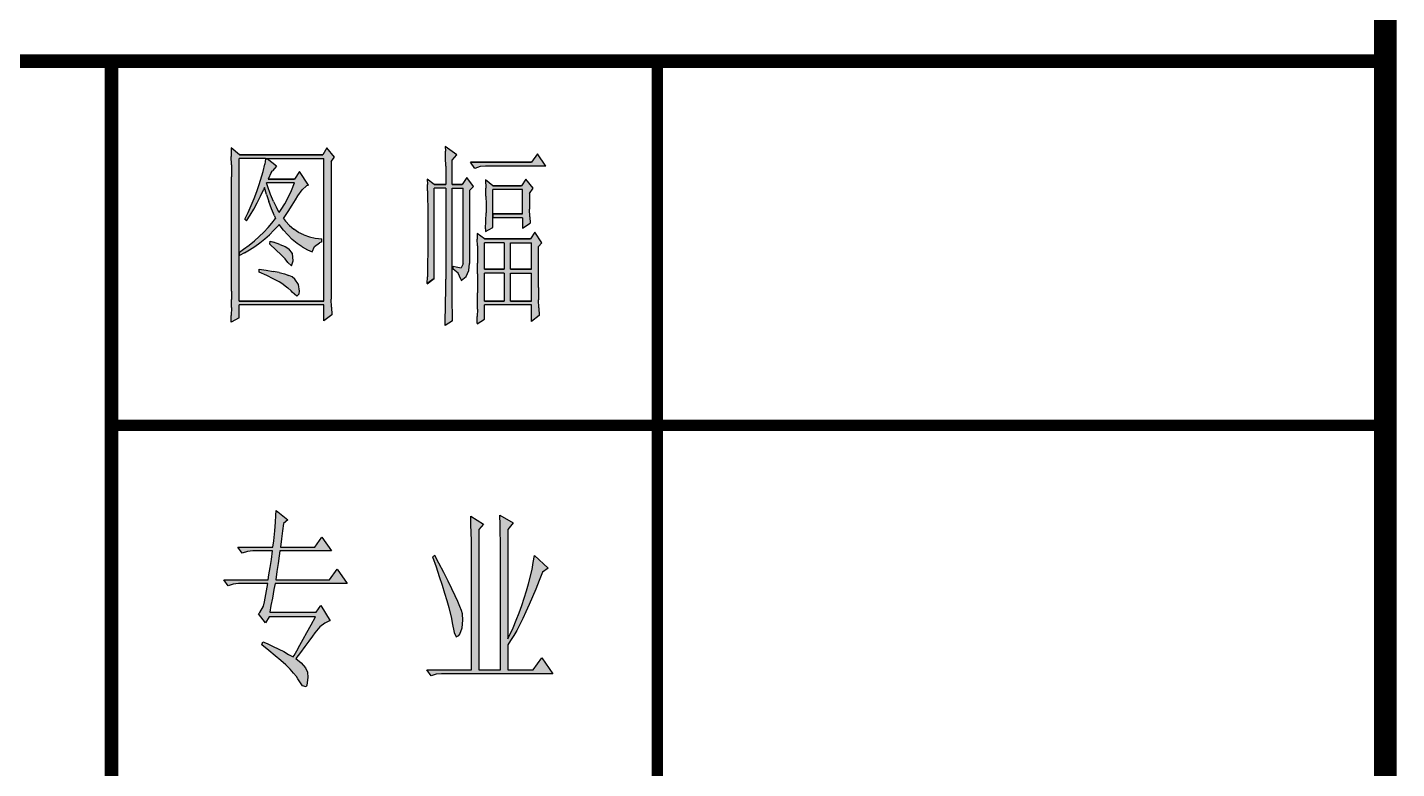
# Model space of a CAD drawing. Header units: millimetres. Extents: x 1121821 to 2245272, y -909469 to -453619.
# Drawn here: x 2245241.16 to 2245271.26, y -909451.81 to -909435.52 of the extents above; entities that cross this region are included whole.
import ezdxf

# ---------------------------------------------------------------- set-up
doc = ezdxf.new("R2010")
doc.units = ezdxf.units.MM
doc.layers.add('1', color=7, linetype='Continuous')

msp = doc.modelspace()

# ---------------------------------------------------------------- hatches: boundary and pattern name
at = {"layer": '1'}
h = msp.add_hatch(color=7, dxfattribs=at)
h.paths.add_polyline_path([(2245250.496, -909438.432), (2245250.6, -909438.316), (2245250.344, -909438.133), (2245250.348, -909438.238), (2245250.352, -909438.382), (2245250.354, -909438.565), (2245250.355, -909438.789), (2245250.355, -909438.966), (2245250.099, -909438.966), (2245249.948, -909438.849), (2245249.951, -909438.968), (2245249.954, -909439.111), (2245249.957, -909439.278), (2245249.958, -909439.468), (2245249.959, -909439.684), (2245249.959, -909439.899), (2245249.959, -909440.107), (2245249.958, -909440.306), (2245249.958, -909440.493), (2245249.955, -909440.671), (2245249.954, -909440.839), (2245249.951, -909440.997), (2245249.948, -909441.144), (2245250.099, -909441.032), (2245250.099, -909439.049), (2245250.355, -909439.049), (2245250.355, -909441.049), (2245250.355, -909441.191), (2245250.354, -909441.347), (2245250.352, -909441.52), (2245250.35, -909441.707), (2245250.346, -909441.91), (2245250.344, -909442.065), (2245250.507, -909441.966), (2245250.503, -909441.791), (2245250.5, -909441.614), (2245250.497, -909441.436), (2245250.496, -909441.257), (2245250.496, -909441.116), (2245250.496, -909439.049), (2245250.74, -909439.049), (2245250.74, -909440.716), (2245250.694, -909440.799), (2245250.588, -909440.782), (2245250.518, -909440.765), (2245250.518, -909440.832), (2245250.629, -909440.916), (2245250.688, -909441.048), (2245250.694, -909441.082), (2245250.801, -909440.989), (2245250.864, -909440.862), (2245250.88, -909440.703), (2245250.88, -909439.099), (2245250.962, -909439.015), (2245250.822, -909438.816), (2245250.716, -909438.966), (2245250.496, -909438.966)])
h.paths.add_polyline_path([(2245252.372, -909438.299), (2245252.243, -909438.482), (2245250.903, -909438.482), (2245250.997, -909438.616), (2245251.113, -909438.577), (2245251.23, -909438.565), (2245252.558, -909438.565)])
h.paths.add_polyline_path([(2245251.393, -909439.082), (2245252.045, -909439.082), (2245252.045, -909439.615), (2245251.393, -909439.615), (2245251.393, -909439.699), (2245252.045, -909439.699), (2245252.045, -909439.932), (2245252.209, -909439.816), (2245252.203, -909439.681), (2245252.199, -909439.514), (2245252.197, -909439.314), (2245252.197, -909439.165), (2245252.278, -909439.049), (2245252.115, -909438.849), (2245252.022, -909438.999), (2245251.393, -909438.999), (2245251.23, -909438.865), (2245251.236, -909439.047), (2245251.24, -909439.225), (2245251.241, -909439.399), (2245251.241, -909439.415), (2245251.241, -909439.59), (2245251.237, -909439.767), (2245251.232, -909439.947), (2245251.23, -909439.999), (2245251.393, -909439.916), (2245251.393, -909439.699), (2245251.393, -909439.615)])
h.paths.add_polyline_path([(2245252.395, -909440.332), (2245252.465, -909440.248), (2245252.313, -909440.015), (2245252.22, -909440.165), (2245251.206, -909440.165), (2245251.043, -909440.049), (2245251.047, -909440.169), (2245251.051, -909440.317), (2245251.053, -909440.494), (2245251.054, -909440.698), (2245251.055, -909440.932), (2245251.055, -909440.949), (2245251.055, -909441.156), (2245251.054, -909441.352), (2245251.052, -909441.536), (2245251.05, -909441.708), (2245251.047, -909441.87), (2245251.043, -909442.019), (2245251.043, -909442.032), (2245251.206, -909441.932), (2245251.206, -909441.615), (2245252.243, -909441.615), (2245252.243, -909441.982), (2245252.407, -909441.848), (2245252.401, -909441.681), (2245252.397, -909441.505), (2245252.395, -909441.322), (2245252.395, -909441.232)])
h.paths.add_polyline_path([(2245251.206, -909440.248), (2245251.637, -909440.248), (2245251.637, -909440.832), (2245251.206, -909440.832)], flags=16)
h.paths.add_polyline_path([(2245251.206, -909440.915), (2245251.637, -909440.915), (2245251.637, -909441.532), (2245251.206, -909441.532)], flags=16)
h.paths.add_polyline_path([(2245251.778, -909440.248), (2245252.243, -909440.248), (2245252.243, -909440.832), (2245251.778, -909440.832)], flags=16)
h.paths.add_polyline_path([(2245251.778, -909440.915), (2245252.243, -909440.915), (2245252.243, -909441.532), (2245251.778, -909441.532)], flags=16)
h = msp.add_hatch(color=7, dxfattribs=at)
h.paths.add_polyline_path([(2245247.838, -909438.466), (2245247.909, -909438.366), (2245247.745, -909438.166), (2245247.652, -909438.316), (2245245.823, -909438.316), (2245245.636, -909438.166), (2245245.642, -909438.357), (2245245.645, -909438.538), (2245245.648, -909438.707), (2245245.648, -909438.799), (2245245.648, -909441.315), (2245245.647, -909441.496), (2245245.644, -909441.675), (2245245.64, -909441.852), (2245245.636, -909441.998), (2245245.811, -909441.899), (2245245.811, -909441.615), (2245247.675, -909441.615), (2245247.675, -909441.966), (2245247.85, -909441.832), (2245247.844, -909441.668), (2245247.84, -909441.493), (2245247.838, -909441.306), (2245247.838, -909441.232)])
h.paths.add_polyline_path([(2245245.811, -909438.399), (2245246.393, -909438.399), (2245247.675, -909438.399), (2245247.675, -909441.532), (2245245.811, -909441.532), (2245245.811, -909440.532)], flags=16)
h.paths.add_polyline_path([(2245245.912, -909440.394), (2245246.035, -909440.302), (2245246.15, -909440.209), (2245246.257, -909440.113), (2245246.357, -909440.016), (2245246.45, -909439.918), (2245246.536, -909439.817), (2245246.615, -909439.715), (2245246.59, -909439.661), (2245246.522, -909439.501), (2245246.463, -909439.343), (2245246.412, -909439.186), (2245246.37, -909439.032), (2245246.354, -909439.07), (2245246.285, -909439.224), (2245246.212, -909439.37), (2245246.136, -909439.509), (2245246.057, -909439.641), (2245245.974, -909439.766), (2245245.938, -909439.733), (2245245.94, -909439.73), (2245246.012, -909439.583), (2245246.079, -909439.432), (2245246.142, -909439.279), (2245246.2, -909439.124), (2245246.254, -909438.966), (2245246.282, -909438.876), (2245246.34, -909438.683), (2245246.376, -909438.524), (2245246.392, -909438.409), (2245246.43, -909438.409), (2245246.638, -909438.565), (2245246.545, -909438.666), (2245246.52, -909438.704), (2245246.452, -909438.849), (2245247.034, -909438.849), (2245247.139, -909438.682), (2245247.337, -909438.983), (2245247.298, -909439.001), (2245247.197, -909439.085), (2245247.104, -909439.216), (2245247.053, -909439.303), (2245246.976, -909439.426), (2245246.889, -909439.564), (2245246.789, -909439.715), (2245246.833, -909439.774), (2245246.92, -909439.87), (2245247.016, -909439.953), (2245247.12, -909440.023), (2245247.234, -909440.079), (2245247.357, -909440.121), (2245247.488, -909440.15), (2245247.629, -909440.165), (2245247.629, -909440.232), (2245247.582, -909440.251), (2245247.47, -909440.334), (2245247.419, -909440.449), (2245247.314, -909440.403), (2245247.199, -909440.338), (2245247.089, -909440.263), (2245246.983, -909440.176), (2245246.882, -909440.078), (2245246.787, -909439.97), (2245246.697, -909439.849), (2245246.679, -909439.869), (2245246.58, -909439.974), (2245246.479, -909440.073), (2245246.375, -909440.166), (2245246.267, -909440.253), (2245246.157, -909440.332), (2245246.044, -909440.405), (2245245.929, -909440.472), (2245245.821, -909440.527), (2245245.821, -909440.458)], flags=0)
h.paths.add_polyline_path([(2245246.486, -909440.282), (2245246.498, -909440.216), (2245246.569, -909440.236), (2245246.711, -909440.285), (2245246.824, -909440.333), (2245246.906, -909440.382), (2245246.987, -909440.487), (2245247, -909440.649), (2245246.962, -909440.755), (2245246.883, -909440.682), (2245246.824, -909440.606), (2245246.736, -909440.512), (2245246.623, -909440.403)], flags=0)
h.paths.add_polyline_path([(2245246.254, -909440.832), (2245246.411, -909440.853), (2245246.564, -909440.879), (2245246.697, -909440.906), (2245246.81, -909440.935), (2245246.903, -909440.966), (2245246.976, -909440.999), (2245247.04, -909441.051), (2245247.12, -909441.17), (2245247.139, -909441.315), (2245247.133, -909441.372), (2245247.08, -909441.427), (2245246.976, -909441.333), (2245246.956, -909441.308), (2245246.887, -909441.244), (2245246.799, -909441.178), (2245246.692, -909441.111), (2245246.565, -909441.042), (2245246.419, -909440.971), (2245246.254, -909440.899)], flags=0)
h.paths.add_polyline_path([(2245246.697, -909439.583), (2245246.632, -909439.477), (2245246.568, -909439.345), (2245246.503, -909439.186), (2245246.438, -909439.001), (2245246.417, -909438.932), (2245247.034, -909438.932), (2245246.962, -909439.1), (2245246.89, -909439.253), (2245246.816, -909439.392), (2245246.741, -909439.517)], flags=0)
h = msp.add_hatch(color=7, dxfattribs=at)
h.paths.add_polyline_path([(2245246.546, -909448.058), (2245246.579, -909447.873), (2245246.603, -909447.735), (2245248.192, -909447.735), (2245247.969, -909447.422), (2245247.803, -909447.655), (2245246.617, -909447.655), (2245246.641, -909447.474), (2245246.669, -909447.299), (2245246.693, -909447.128), (2245246.707, -909447.019), (2245247.841, -909447.019), (2245247.632, -909446.72), (2245247.48, -909446.938), (2245246.721, -909446.938), (2245246.745, -909446.758), (2245246.769, -909446.583), (2245246.792, -909446.421), (2245246.883, -909446.336), (2245246.626, -909446.137), (2245246.622, -909446.246), (2245246.612, -909446.393), (2245246.598, -909446.578), (2245246.574, -909446.801), (2245246.555, -909446.938), (2245245.787, -909446.938), (2245245.882, -909447.071), (2245245.996, -909447.033), (2245246.114, -909447.019), (2245246.546, -909447.019), (2245246.522, -909447.209), (2245246.494, -909447.384), (2245246.47, -909447.55), (2245246.451, -909447.655), (2245245.474, -909447.655), (2245245.569, -909447.787), (2245245.683, -909447.749), (2245245.801, -909447.735), (2245246.441, -909447.735), (2245246.403, -909447.977), (2245246.37, -909448.143), (2245246.347, -909448.238), (2245246.266, -909448.376), (2245246.242, -909448.404), (2245246.394, -909448.603), (2245246.475, -909448.47), (2245247.49, -909448.47), (2245247.395, -909448.646), (2245247.305, -909448.812), (2245247.224, -909448.959), (2245247.148, -909449.092), (2245247.082, -909449.215), (2245247.02, -909449.319), (2245247.001, -909449.353), (2245246.901, -909449.296), (2245246.797, -909449.234), (2245246.56, -909449.12), (2245246.427, -909449.059), (2245246.337, -909449.021), (2245246.313, -909449.087), (2245246.47, -909449.21), (2245246.607, -909449.324), (2245246.731, -909449.429), (2245246.84, -909449.528), (2245246.935, -909449.623), (2245247.011, -909449.708), (2245247.072, -909449.784), (2245247.105, -909449.836), (2245247.21, -909449.988), (2245247.286, -909450.007), (2245247.305, -909449.969), (2245247.324, -909449.803), (2245247.314, -909449.685), (2245247.271, -909449.59), (2245247.177, -909449.481), (2245247.058, -909449.386), (2245247.162, -909449.253), (2245247.257, -909449.125), (2245247.347, -909449.006), (2245247.428, -909448.893), (2245247.48, -909448.821), (2245247.585, -909448.693), (2245247.694, -909448.608), (2245247.798, -909448.561), (2245247.817, -909448.556), (2245247.608, -909448.219), (2245247.504, -909448.371), (2245246.489, -909448.371), (2245246.513, -909448.224)])
h.paths.add_polyline_path([(2245250.701, -909448.333), (2245250.668, -909448.243), (2245250.62, -909448.134), (2245250.563, -909448.006), (2245250.492, -909447.854), (2245250.411, -909447.688), (2245250.312, -909447.498), (2245250.203, -909447.294), (2245250.113, -909447.119), (2245250.065, -909447.152), (2245250.146, -909447.375), (2245250.212, -909447.583), (2245250.279, -909447.773), (2245250.331, -909447.949), (2245250.378, -909448.11), (2245250.421, -909448.262), (2245250.483, -909448.508), (2245250.497, -909448.603), (2245250.539, -909448.817), (2245250.587, -909448.912), (2245250.644, -909448.883), (2245250.663, -909448.855), (2245250.715, -909448.712), (2245250.734, -909448.546), (2245250.72, -909448.404)], flags=17)
h.paths.add_polyline_path([(2245251.721, -909446.554), (2245251.839, -909446.402), (2245251.545, -909446.236), (2245251.555, -909446.45), (2245251.555, -909446.635), (2245251.559, -909446.791), (2245251.559, -909449.637), (2245251.08, -909449.637), (2245251.08, -909446.554), (2245251.185, -909446.436), (2245250.905, -909446.255), (2245250.909, -909446.445), (2245250.914, -909446.625), (2245250.919, -909446.791), (2245250.919, -909449.637), (2245249.937, -909449.637), (2245250.032, -909449.77), (2245250.146, -909449.732), (2245250.264, -909449.723), (2245252.712, -909449.723), (2245252.47, -909449.372), (2245252.28, -909449.637), (2245251.721, -909449.637), (2245251.721, -909449.087), (2245251.782, -909448.992), (2245251.849, -909448.883), (2245251.915, -909448.769), (2245251.981, -909448.641), (2245252.048, -909448.504), (2245252.119, -909448.357), (2245252.19, -909448.2), (2245252.261, -909448.034), (2245252.332, -909447.859), (2245252.408, -909447.669), (2245252.479, -909447.489), (2245252.607, -909447.403), (2245252.304, -909447.119), (2245252.28, -909447.275), (2245252.252, -909447.432), (2245252.176, -909447.745), (2245252.128, -909447.901), (2245252.081, -909448.063), (2245252.029, -909448.224), (2245251.967, -909448.385), (2245251.901, -909448.546), (2245251.834, -909448.712), (2245251.721, -909448.954)])

# ---------------------------------------------------------------- linework, layer by layer
at = {"color": 7}
for p, q in [((2245250.6, -909438.316), (2245250.344, -909438.133)), ((2245250.344, -909438.133), (2245250.348, -909438.238)), ((2245245.823, -909438.316), (2245245.636, -909438.166)), ((2245245.636, -909438.166), (2245245.642, -909438.357)), ((2245245.645, -909438.538), (2245245.642, -909438.357)), ((2245245.811, -909440.532), (2245245.811, -909438.399)), ((2245246.393, -909438.399), (2245245.811, -909438.399)), ((2245247.652, -909438.316), (2245245.823, -909438.316)), ((2245247.652, -909438.316), (2245245.823, -909438.316)), ((2245245.823, -909438.316), (2245247.652, -909438.316)), ((2245245.823, -909438.316), (2245245.823, -909438.316)), ((2245246.392, -909438.409), (2245246.376, -909438.524)), ((2245246.392, -909438.409), (2245246.43, -909438.409)), ((2245246.393, -909438.399), (2245247.675, -909438.399)), ((2245246.638, -909438.565), (2245246.43, -909438.409)), ((2245247.745, -909438.166), (2245247.652, -909438.316)), ((2245247.675, -909441.532), (2245247.675, -909438.399)), ((2245247.909, -909438.366), (2245247.745, -909438.166)), ((2245247.838, -909438.466), (2245247.909, -909438.366)), ((2245250.352, -909438.382), (2245250.348, -909438.238)), ((2245250.354, -909438.565), (2245250.352, -909438.382)), ((2245250.496, -909438.432), (2245250.6, -909438.316)), ((2245250.496, -909438.966), (2245250.496, -909438.432)), ((2245252.372, -909438.299), (2245252.243, -909438.482)), ((2245252.558, -909438.565), (2245252.372, -909438.299)), ((2245245.645, -909438.538), (2245245.648, -909438.707)), ((2245245.648, -909438.707), (2245245.648, -909438.799)), ((2245246.282, -909438.876), (2245246.34, -909438.683)), ((2245246.34, -909438.683), (2245246.376, -909438.524)), ((2245246.52, -909438.704), (2245246.452, -909438.849)), ((2245246.52, -909438.704), (2245246.545, -909438.666)), ((2245246.638, -909438.565), (2245246.545, -909438.666)), ((2245247.139, -909438.682), (2245247.034, -909438.849)), ((2245247.337, -909438.983), (2245247.139, -909438.682)), ((2245247.838, -909438.466), (2245247.838, -909441.232)), ((2245250.354, -909438.565), (2245250.355, -909438.789)), ((2245250.997, -909438.616), (2245250.903, -909438.482)), ((2245252.243, -909438.482), (2245250.903, -909438.482)), ((2245252.243, -909438.482), (2245250.903, -909438.482)), ((2245250.903, -909438.482), (2245252.243, -909438.482)), ((2245250.903, -909438.482), (2245250.903, -909438.482)), ((2245251.113, -909438.577), (2245250.997, -909438.616)), ((2245251.23, -909438.565), (2245251.113, -909438.577)), ((2245252.558, -909438.565), (2245251.23, -909438.565)), ((2245245.648, -909441.315), (2245245.648, -909438.799)), ((2245246.2, -909439.124), (2245246.254, -909438.966)), ((2245246.254, -909438.966), (2245246.282, -909438.876)), ((2245246.37, -909439.032), (2245246.354, -909439.07)), ((2245246.412, -909439.186), (2245246.37, -909439.032)), ((2245247.034, -909438.932), (2245246.417, -909438.932)), ((2245246.438, -909439.001), (2245246.417, -909438.932)), ((2245246.503, -909439.186), (2245246.438, -909439.001)), ((2245247.034, -909438.849), (2245246.452, -909438.849)), ((2245247.034, -909438.849), (2245246.452, -909438.849)), ((2245246.452, -909438.849), (2245247.034, -909438.849)), ((2245246.452, -909438.849), (2245246.452, -909438.849)), ((2245246.962, -909439.1), (2245247.034, -909438.932)), ((2245247.298, -909439.001), (2245247.197, -909439.085)), ((2245247.337, -909438.983), (2245247.298, -909439.001)), ((2245249.948, -909438.849), (2245249.951, -909438.968)), ((2245250.099, -909438.966), (2245249.948, -909438.849)), ((2245249.954, -909439.111), (2245249.951, -909438.968)), ((2245250.355, -909438.966), (2245250.099, -909438.966)), ((2245250.355, -909438.966), (2245250.099, -909438.966)), ((2245250.099, -909438.966), (2245250.355, -909438.966)), ((2245250.099, -909438.966), (2245250.099, -909438.966)), ((2245250.355, -909439.049), (2245250.099, -909439.049)), ((2245250.099, -909441.032), (2245250.099, -909439.049)), ((2245250.355, -909438.789), (2245250.355, -909438.966)), ((2245250.355, -909439.049), (2245250.355, -909441.049)), ((2245250.496, -909438.966), (2245250.716, -909438.966)), ((2245250.716, -909438.966), (2245250.496, -909438.966)), ((2245250.716, -909438.966), (2245250.496, -909438.966)), ((2245250.496, -909441.116), (2245250.496, -909439.049)), ((2245250.496, -909439.049), (2245250.74, -909439.049)), ((2245250.822, -909438.816), (2245250.716, -909438.966)), ((2245250.74, -909440.716), (2245250.74, -909439.049)), ((2245250.962, -909439.015), (2245250.822, -909438.816)), ((2245250.88, -909439.099), (2245250.962, -909439.015)), ((2245251.23, -909438.865), (2245251.236, -909439.047)), ((2245251.393, -909438.999), (2245251.23, -909438.865)), ((2245251.24, -909439.225), (2245251.236, -909439.047)), ((2245252.022, -909438.999), (2245251.393, -909438.999)), ((2245252.022, -909438.999), (2245251.393, -909438.999)), ((2245251.393, -909438.999), (2245252.022, -909438.999)), ((2245251.393, -909438.999), (2245251.393, -909438.999)), ((2245252.115, -909438.849), (2245252.022, -909438.999)), ((2245252.278, -909439.049), (2245252.115, -909438.849)), ((2245252.197, -909439.165), (2245252.278, -909439.049)), ((2245246.079, -909439.432), (2245246.142, -909439.279)), ((2245246.142, -909439.279), (2245246.2, -909439.124)), ((2245246.212, -909439.37), (2245246.285, -909439.224)), ((2245246.285, -909439.224), (2245246.354, -909439.07)), ((2245246.412, -909439.186), (2245246.463, -909439.343)), ((2245246.522, -909439.501), (2245246.463, -909439.343)), ((2245246.568, -909439.345), (2245246.503, -909439.186)), ((2245246.568, -909439.345), (2245246.632, -909439.477)), ((2245246.816, -909439.392), (2245246.89, -909439.253)), ((2245246.89, -909439.253), (2245246.962, -909439.1)), ((2245246.976, -909439.426), (2245247.053, -909439.303)), ((2245247.053, -909439.303), (2245247.104, -909439.216)), ((2245247.104, -909439.216), (2245247.197, -909439.085)), ((2245249.954, -909439.111), (2245249.957, -909439.278)), ((2245249.957, -909439.278), (2245249.958, -909439.468)), ((2245250.88, -909439.099), (2245250.88, -909440.699)), ((2245251.24, -909439.225), (2245251.241, -909439.399)), ((2245252.045, -909439.082), (2245251.393, -909439.082)), ((2245251.393, -909439.615), (2245251.393, -909439.082)), ((2245252.045, -909439.615), (2245252.045, -909439.082)), ((2245252.197, -909439.165), (2245252.197, -909439.314)), ((2245252.197, -909439.314), (2245252.199, -909439.514)), ((2245245.94, -909439.73), (2245246.012, -909439.583)), ((2245245.974, -909439.766), (2245246.057, -909439.641)), ((2245246.012, -909439.583), (2245246.079, -909439.432)), ((2245246.057, -909439.641), (2245246.136, -909439.509)), ((2245246.136, -909439.509), (2245246.212, -909439.37)), ((2245246.59, -909439.661), (2245246.522, -909439.501)), ((2245246.697, -909439.583), (2245246.632, -909439.477)), ((2245246.697, -909439.583), (2245246.741, -909439.517)), ((2245246.741, -909439.517), (2245246.816, -909439.392)), ((2245246.789, -909439.715), (2245246.889, -909439.564)), ((2245246.889, -909439.564), (2245246.976, -909439.426)), ((2245249.958, -909439.468), (2245249.959, -909439.684)), ((2245251.237, -909439.767), (2245251.241, -909439.59)), ((2245251.241, -909439.399), (2245251.241, -909439.415)), ((2245251.241, -909439.415), (2245251.241, -909439.59)), ((2245251.393, -909439.615), (2245251.393, -909439.699)), ((2245251.393, -909439.699), (2245251.393, -909439.615)), ((2245252.045, -909439.615), (2245251.393, -909439.615)), ((2245252.045, -909439.615), (2245251.393, -909439.615)), ((2245251.393, -909439.615), (2245252.045, -909439.615)), ((2245251.393, -909439.615), (2245251.393, -909439.615)), ((2245252.203, -909439.681), (2245252.199, -909439.514)), ((2245245.94, -909439.73), (2245245.938, -909439.733)), ((2245245.938, -909439.733), (2245245.974, -909439.766)), ((2245246.357, -909440.016), (2245246.45, -909439.918)), ((2245246.45, -909439.918), (2245246.536, -909439.817)), ((2245246.536, -909439.817), (2245246.615, -909439.715)), ((2245246.58, -909439.974), (2245246.679, -909439.869)), ((2245246.59, -909439.661), (2245246.615, -909439.715)), ((2245246.697, -909439.849), (2245246.679, -909439.869)), ((2245246.787, -909439.97), (2245246.697, -909439.849)), ((2245246.789, -909439.715), (2245246.833, -909439.774)), ((2245246.92, -909439.87), (2245246.833, -909439.774)), ((2245246.92, -909439.87), (2245247.016, -909439.953)), ((2245247.12, -909440.023), (2245247.016, -909439.953)), ((2245249.959, -909439.684), (2245249.959, -909439.899)), ((2245249.959, -909439.899), (2245249.959, -909440.107)), ((2245251.23, -909439.999), (2245251.393, -909439.916)), ((2245251.232, -909439.947), (2245251.23, -909439.999)), ((2245251.232, -909439.947), (2245251.237, -909439.767)), ((2245252.045, -909439.699), (2245251.393, -909439.699)), ((2245251.393, -909439.916), (2245251.393, -909439.699)), ((2245252.045, -909439.699), (2245252.045, -909439.932)), ((2245252.045, -909439.932), (2245252.209, -909439.816)), ((2245252.203, -909439.681), (2245252.209, -909439.816)), ((2245246.035, -909440.302), (2245246.15, -909440.209)), ((2245246.15, -909440.209), (2245246.257, -909440.113)), ((2245246.157, -909440.332), (2245246.267, -909440.253)), ((2245246.257, -909440.113), (2245246.357, -909440.016)), ((2245246.267, -909440.253), (2245246.375, -909440.166)), ((2245246.375, -909440.166), (2245246.479, -909440.073)), ((2245246.479, -909440.073), (2245246.58, -909439.974)), ((2245246.486, -909440.282), (2245246.498, -909440.216)), ((2245246.498, -909440.216), (2245246.569, -909440.236)), ((2245246.711, -909440.285), (2245246.569, -909440.236)), ((2245246.882, -909440.078), (2245246.787, -909439.97)), ((2245246.983, -909440.176), (2245246.882, -909440.078)), ((2245247.089, -909440.263), (2245246.983, -909440.176)), ((2245247.234, -909440.079), (2245247.12, -909440.023)), ((2245247.234, -909440.079), (2245247.357, -909440.121)), ((2245247.357, -909440.121), (2245247.488, -909440.15)), ((2245247.47, -909440.334), (2245247.582, -909440.251)), ((2245247.488, -909440.15), (2245247.629, -909440.165)), ((2245247.629, -909440.232), (2245247.582, -909440.251)), ((2245247.629, -909440.232), (2245247.629, -909440.165)), ((2245249.959, -909440.107), (2245249.958, -909440.306)), ((2245251.043, -909440.049), (2245251.047, -909440.169)), ((2245251.206, -909440.165), (2245251.043, -909440.049)), ((2245251.051, -909440.317), (2245251.047, -909440.169)), ((2245252.22, -909440.165), (2245251.206, -909440.165)), ((2245252.22, -909440.165), (2245251.206, -909440.165)), ((2245251.206, -909440.165), (2245252.22, -909440.165)), ((2245251.206, -909440.165), (2245251.206, -909440.165)), ((2245251.637, -909440.248), (2245251.206, -909440.248)), ((2245251.206, -909440.832), (2245251.206, -909440.248)), ((2245251.637, -909440.248), (2245251.637, -909440.832)), ((2245251.778, -909440.248), (2245252.243, -909440.248)), ((2245251.778, -909440.832), (2245251.778, -909440.248)), ((2245252.313, -909440.015), (2245252.22, -909440.165)), ((2245252.243, -909440.832), (2245252.243, -909440.248)), ((2245252.465, -909440.248), (2245252.313, -909440.015)), ((2245252.395, -909440.332), (2245252.465, -909440.248)), ((2245245.811, -909441.532), (2245245.811, -909440.532)), ((2245245.821, -909440.458), (2245245.912, -909440.394)), ((2245245.821, -909440.527), (2245245.821, -909440.458)), ((2245245.929, -909440.472), (2245245.821, -909440.527)), ((2245245.912, -909440.394), (2245246.035, -909440.302)), ((2245245.929, -909440.472), (2245246.044, -909440.405)), ((2245246.044, -909440.405), (2245246.157, -909440.332)), ((2245246.623, -909440.403), (2245246.486, -909440.282)), ((2245246.736, -909440.512), (2245246.623, -909440.403)), ((2245246.711, -909440.285), (2245246.824, -909440.333)), ((2245246.736, -909440.512), (2245246.824, -909440.606)), ((2245246.824, -909440.333), (2245246.906, -909440.382)), ((2245246.987, -909440.487), (2245246.906, -909440.382)), ((2245247, -909440.649), (2245246.987, -909440.487)), ((2245247.199, -909440.338), (2245247.089, -909440.263)), ((2245247.199, -909440.338), (2245247.314, -909440.403)), ((2245247.314, -909440.403), (2245247.419, -909440.449)), ((2245247.419, -909440.449), (2245247.47, -909440.334)), ((2245249.958, -909440.493), (2245249.955, -909440.671)), ((2245249.958, -909440.306), (2245249.958, -909440.493)), ((2245251.051, -909440.317), (2245251.053, -909440.494)), ((2245251.053, -909440.494), (2245251.054, -909440.698)), ((2245252.395, -909441.232), (2245252.395, -909440.332)), ((2245246.254, -909440.899), (2245246.254, -909440.832)), ((2245246.254, -909440.832), (2245246.411, -909440.853)), ((2245246.411, -909440.853), (2245246.564, -909440.879)), ((2245246.883, -909440.682), (2245246.824, -909440.606)), ((2245246.883, -909440.682), (2245246.962, -909440.755)), ((2245246.962, -909440.755), (2245247, -909440.649)), ((2245249.954, -909440.839), (2245249.951, -909440.997)), ((2245249.955, -909440.671), (2245249.954, -909440.839)), ((2245250.518, -909440.832), (2245250.518, -909440.765)), ((2245250.518, -909440.765), (2245250.588, -909440.782)), ((2245250.629, -909440.916), (2245250.518, -909440.832)), ((2245250.588, -909440.782), (2245250.694, -909440.799)), ((2245250.74, -909440.716), (2245250.694, -909440.799)), ((2245250.864, -909440.862), (2245250.88, -909440.703)), ((2245250.88, -909440.699), (2245250.88, -909440.703)), ((2245251.055, -909440.932), (2245251.054, -909440.698)), ((2245251.637, -909440.832), (2245251.206, -909440.832)), ((2245251.637, -909440.832), (2245251.206, -909440.832)), ((2245251.206, -909440.832), (2245251.637, -909440.832)), ((2245251.206, -909440.832), (2245251.206, -909440.832)), ((2245251.778, -909440.832), (2245252.243, -909440.832)), ((2245252.243, -909440.832), (2245251.778, -909440.832)), ((2245252.243, -909440.832), (2245251.778, -909440.832)), ((2245246.419, -909440.971), (2245246.254, -909440.899)), ((2245246.565, -909441.042), (2245246.419, -909440.971)), ((2245246.697, -909440.906), (2245246.564, -909440.879)), ((2245246.692, -909441.111), (2245246.565, -909441.042)), ((2245246.799, -909441.178), (2245246.692, -909441.111)), ((2245246.697, -909440.906), (2245246.81, -909440.935)), ((2245246.81, -909440.935), (2245246.903, -909440.966)), ((2245246.976, -909440.999), (2245246.903, -909440.966)), ((2245247.04, -909441.051), (2245246.976, -909440.999)), ((2245247.12, -909441.17), (2245247.04, -909441.051)), ((2245249.948, -909441.144), (2245249.951, -909440.997)), ((2245250.099, -909441.032), (2245249.948, -909441.144)), ((2245249.948, -909441.149), (2245250.099, -909441.032)), ((2245250.099, -909441.032), (2245249.948, -909441.144)), ((2245249.948, -909441.144), (2245249.948, -909441.149)), ((2245250.355, -909441.191), (2245250.355, -909441.049)), ((2245250.496, -909441.257), (2245250.496, -909441.116)), ((2245250.688, -909441.048), (2245250.629, -909440.916)), ((2245250.688, -909441.048), (2245250.694, -909441.082)), ((2245250.694, -909441.082), (2245250.801, -909440.989)), ((2245250.801, -909440.989), (2245250.864, -909440.862)), ((2245251.055, -909441.156), (2245251.054, -909441.352)), ((2245251.055, -909440.932), (2245251.055, -909440.949)), ((2245251.055, -909440.949), (2245251.055, -909441.156)), ((2245251.206, -909441.532), (2245251.206, -909440.915)), ((2245251.637, -909440.915), (2245251.206, -909440.915)), ((2245251.637, -909440.915), (2245251.637, -909441.532)), ((2245251.778, -909441.532), (2245251.778, -909440.915)), ((2245251.778, -909440.915), (2245252.243, -909440.915)), ((2245252.243, -909441.532), (2245252.243, -909440.915)), ((2245245.648, -909441.315), (2245245.647, -909441.496)), ((2245246.799, -909441.178), (2245246.887, -909441.244)), ((2245246.887, -909441.244), (2245246.956, -909441.308)), ((2245246.976, -909441.333), (2245246.956, -909441.308)), ((2245247.08, -909441.427), (2245246.976, -909441.333)), ((2245247.133, -909441.372), (2245247.08, -909441.427)), ((2245247.139, -909441.315), (2245247.12, -909441.17)), ((2245247.133, -909441.372), (2245247.139, -909441.315)), ((2245247.838, -909441.232), (2245247.838, -909441.306)), ((2245247.838, -909441.306), (2245247.84, -909441.493)), ((2245250.352, -909441.52), (2245250.354, -909441.347)), ((2245250.354, -909441.347), (2245250.355, -909441.191)), ((2245250.497, -909441.436), (2245250.496, -909441.257)), ((2245250.5, -909441.614), (2245250.497, -909441.436)), ((2245251.052, -909441.536), (2245251.054, -909441.352)), ((2245252.395, -909441.232), (2245252.395, -909441.322)), ((2245252.395, -909441.322), (2245252.397, -909441.505)), ((2245245.644, -909441.675), (2245245.64, -909441.852)), ((2245245.644, -909441.675), (2245245.647, -909441.496)), ((2245247.675, -909441.532), (2245245.811, -909441.532)), ((2245247.675, -909441.532), (2245245.811, -909441.532)), ((2245245.811, -909441.532), (2245247.675, -909441.532)), ((2245245.811, -909441.532), (2245245.811, -909441.532)), ((2245247.675, -909441.615), (2245245.811, -909441.615)), ((2245245.811, -909441.899), (2245245.811, -909441.615)), ((2245247.675, -909441.966), (2245247.675, -909441.615)), ((2245247.844, -909441.668), (2245247.84, -909441.493)), ((2245247.844, -909441.668), (2245247.85, -909441.832)), ((2245250.346, -909441.91), (2245250.35, -909441.707)), ((2245250.35, -909441.707), (2245250.352, -909441.52)), ((2245250.503, -909441.791), (2245250.5, -909441.614)), ((2245251.05, -909441.708), (2245251.047, -909441.87)), ((2245251.05, -909441.708), (2245251.052, -909441.536)), ((2245251.637, -909441.532), (2245251.206, -909441.532)), ((2245251.637, -909441.532), (2245251.206, -909441.532)), ((2245251.206, -909441.532), (2245251.637, -909441.532)), ((2245251.206, -909441.532), (2245251.206, -909441.532)), ((2245252.243, -909441.615), (2245251.206, -909441.615)), ((2245251.206, -909441.932), (2245251.206, -909441.615)), ((2245251.778, -909441.532), (2245252.243, -909441.532)), ((2245252.243, -909441.532), (2245251.778, -909441.532)), ((2245252.243, -909441.532), (2245251.778, -909441.532)), ((2245252.243, -909441.982), (2245252.243, -909441.615)), ((2245252.401, -909441.681), (2245252.397, -909441.505)), ((2245252.401, -909441.681), (2245252.407, -909441.848)), ((2245245.636, -909441.998), (2245245.64, -909441.852)), ((2245245.811, -909441.899), (2245245.636, -909441.998)), ((2245247.85, -909441.832), (2245247.675, -909441.966)), ((2245250.344, -909442.065), (2245250.346, -909441.91)), ((2245250.507, -909441.966), (2245250.344, -909442.065)), ((2245250.507, -909441.966), (2245250.503, -909441.791)), ((2245251.043, -909442.019), (2245251.047, -909441.87)), ((2245251.043, -909442.032), (2245251.206, -909441.932)), ((2245251.043, -909442.019), (2245251.043, -909442.032)), ((2245252.407, -909441.848), (2245252.243, -909441.982))]:
    msp.add_line(p, q, dxfattribs=at)
at = {"layer": '1', "color": 7, "const_width": 0.5}
for points in [[(2245091.006, -909468.261), (2245271.006, -909468.261), (2245271.006, -909308.261), (2245091.006, -909308.261)], [(2245091.006, -909410.261), (2245271.006, -909410.261), (2245271.006, -909468.261), (2245091.006, -909468.261)]]:
    msp.add_lwpolyline(points, close=True, dxfattribs=at)
at = {"layer": '1', "color": 7}
for points, const_width in [([(2245153.006, -909436.261), (2245271.006, -909436.261)], 0.3), ([(2245243.006, -909436.261), (2245243.006, -909468.261)], 0.3), ([(2245255.006, -909436.261), (2245255.006, -909460.261)], 0.25), ([(2245271.006, -909444.261), (2245243.006, -909444.261)], 0.25)]:
    msp.add_lwpolyline(points, dxfattribs=dict(at, const_width=const_width))
for points in [[(2245247.314, -909449.685), (2245247.324, -909449.803), (2245247.305, -909449.969), (2245247.286, -909450.007), (2245247.21, -909449.988), (2245247.105, -909449.836), (2245247.072, -909449.784), (2245247.011, -909449.708), (2245246.935, -909449.623), (2245246.84, -909449.528), (2245246.731, -909449.429), (2245246.607, -909449.324), (2245246.47, -909449.21), (2245246.313, -909449.087), (2245246.337, -909449.021), (2245246.427, -909449.059), (2245246.56, -909449.12), (2245246.797, -909449.234), (2245246.901, -909449.296), (2245247.001, -909449.353), (2245247.02, -909449.319), (2245247.082, -909449.215), (2245247.148, -909449.092), (2245247.224, -909448.959), (2245247.305, -909448.812), (2245247.395, -909448.646), (2245247.49, -909448.47), (2245246.475, -909448.47), (2245246.394, -909448.603), (2245246.242, -909448.404), (2245246.266, -909448.376), (2245246.347, -909448.238), (2245246.37, -909448.143), (2245246.403, -909447.977), (2245246.441, -909447.735), (2245245.801, -909447.735), (2245245.683, -909447.749), (2245245.569, -909447.787), (2245245.474, -909447.655), (2245246.451, -909447.655), (2245246.47, -909447.55), (2245246.494, -909447.384), (2245246.522, -909447.209), (2245246.546, -909447.019), (2245246.114, -909447.019), (2245245.996, -909447.033), (2245245.882, -909447.071), (2245245.787, -909446.938), (2245246.555, -909446.938), (2245246.574, -909446.801), (2245246.598, -909446.578), (2245246.612, -909446.393), (2245246.622, -909446.246), (2245246.626, -909446.137), (2245246.883, -909446.336), (2245246.792, -909446.421), (2245246.769, -909446.583), (2245246.745, -909446.758), (2245246.721, -909446.938), (2245247.48, -909446.938), (2245247.632, -909446.72), (2245247.841, -909447.019), (2245246.707, -909447.019), (2245246.693, -909447.128), (2245246.669, -909447.299), (2245246.641, -909447.474), (2245246.617, -909447.655), (2245247.803, -909447.655), (2245247.969, -909447.422), (2245248.192, -909447.735), (2245246.603, -909447.735), (2245246.579, -909447.873), (2245246.546, -909448.058), (2245246.513, -909448.224), (2245246.489, -909448.371), (2245247.504, -909448.371), (2245247.608, -909448.219), (2245247.817, -909448.556), (2245247.798, -909448.561), (2245247.694, -909448.608), (2245247.585, -909448.693), (2245247.48, -909448.821), (2245247.428, -909448.893), (2245247.347, -909449.006), (2245247.257, -909449.125), (2245247.162, -909449.253), (2245247.058, -909449.386), (2245247.177, -909449.481), (2245247.271, -909449.59)], [(2245251.721, -909449.637), (2245252.28, -909449.637), (2245252.47, -909449.372), (2245252.712, -909449.723), (2245250.264, -909449.723), (2245250.146, -909449.732), (2245250.032, -909449.77), (2245249.937, -909449.637), (2245250.919, -909449.637), (2245250.919, -909446.791), (2245250.914, -909446.625), (2245250.909, -909446.445), (2245250.905, -909446.255), (2245251.185, -909446.436), (2245251.08, -909446.554), (2245251.08, -909449.637), (2245251.559, -909449.637), (2245251.559, -909446.791), (2245251.555, -909446.635), (2245251.555, -909446.45), (2245251.545, -909446.236), (2245251.839, -909446.402), (2245251.721, -909446.554), (2245251.721, -909448.954), (2245251.834, -909448.712), (2245251.901, -909448.546), (2245251.967, -909448.385), (2245252.029, -909448.224), (2245252.081, -909448.063), (2245252.128, -909447.901), (2245252.176, -909447.745), (2245252.252, -909447.432), (2245252.28, -909447.275), (2245252.304, -909447.119), (2245252.607, -909447.403), (2245252.479, -909447.489), (2245252.408, -909447.669), (2245252.332, -909447.859), (2245252.261, -909448.034), (2245252.19, -909448.2), (2245252.119, -909448.357), (2245252.048, -909448.504), (2245251.981, -909448.641), (2245251.915, -909448.769), (2245251.849, -909448.883), (2245251.782, -909448.992), (2245251.721, -909449.087)], [(2245250.663, -909448.855), (2245250.715, -909448.712), (2245250.734, -909448.546), (2245250.72, -909448.404), (2245250.701, -909448.333), (2245250.668, -909448.243), (2245250.62, -909448.134), (2245250.563, -909448.006), (2245250.492, -909447.854), (2245250.411, -909447.688), (2245250.312, -909447.498), (2245250.203, -909447.294), (2245250.113, -909447.119), (2245250.065, -909447.152), (2245250.146, -909447.375), (2245250.212, -909447.583), (2245250.279, -909447.773), (2245250.331, -909447.949), (2245250.378, -909448.11), (2245250.421, -909448.262), (2245250.483, -909448.508), (2245250.497, -909448.603), (2245250.539, -909448.817), (2245250.587, -909448.912), (2245250.644, -909448.883)]]:
    msp.add_lwpolyline(points, close=True, dxfattribs=at)

doc.saveas('drawing.dxf')
